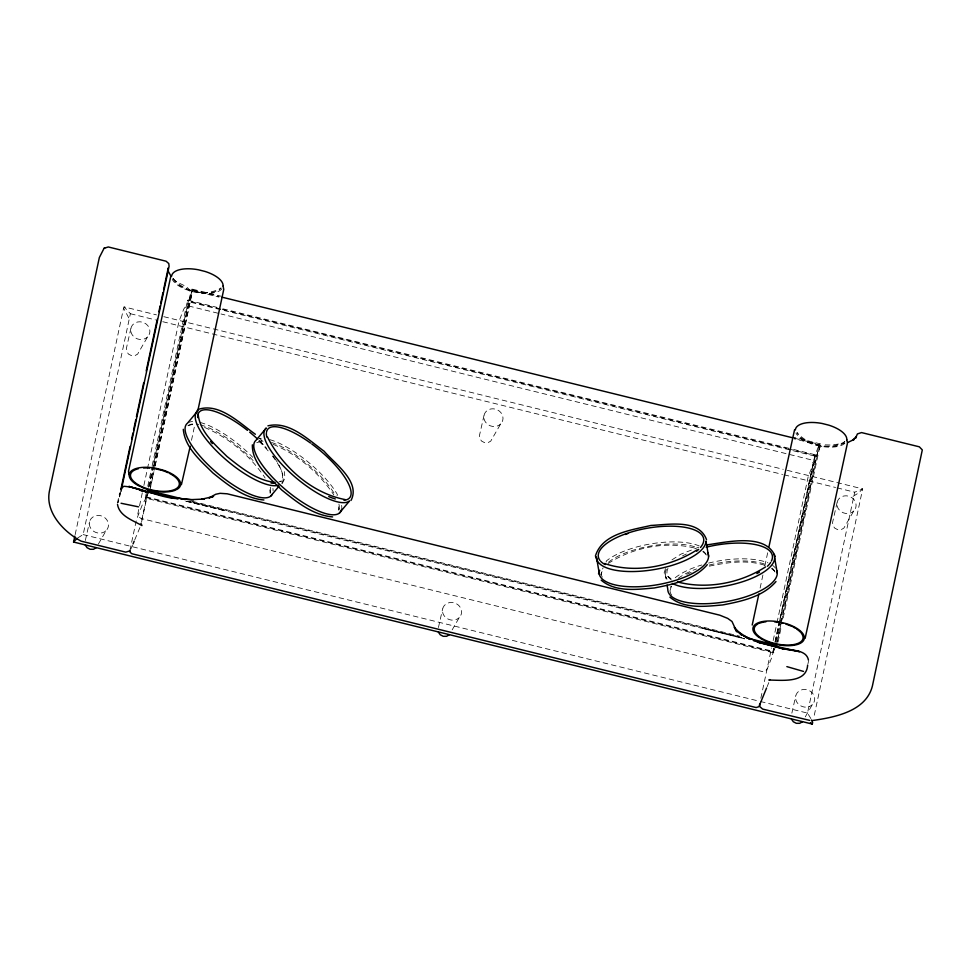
<?xml version="1.0" encoding="UTF-8"?>
<svg xmlns="http://www.w3.org/2000/svg" width="971" height="971" viewBox="0 0 971 971"><rect width="100%" height="100%" fill="white"/><g stroke="black" fill="none" stroke-linecap="round" stroke-linejoin="round"><path stroke-width="0.73" stroke-dasharray="4.86 3.64" d="M75.155 534.633L123.572 308.159L124.07 306.885L156.44 314.871M77.729 537.922L83.154 534.596L130.381 313.718L124.07 306.885M120.307 492.188L118.086 502.541L120.659 492.88M129.871 550.545L136.474 519.643L142.142 505.248L146.888 496.217L141.293 521.973M142.3 492.843L137.882 513.562L138.198 516.135L140.771 518.38L762.502 671.58L765.731 670.767L767.345 668.667L772.212 656.335L774.105 647.463M143.89 485.451L178.992 321.243L183.847 308.912L185.461 306.812L188.69 305.999L219.555 313.609M146.184 493.596L145.237 498.014L773.681 652.876L774.445 649.575M147.762 486.216L151.864 467.051M152.18 465.582L187.609 300.124L216.982 307.358M149.57 491.447L145.237 498.014L146.269 497.54L147.143 493.984M148.478 487.236L188.386 301.034A143.538 9.273 -76.2 0 1 192.513 290.572L191.979 289.042L221.339 296.276M141.535 522.277L147.556 494.105M149.146 486.689L153.26 467.415M153.576 465.922L190.352 293.922C190.474 284.26 176.03 284.916 172.098 277.208M149.801 486.01L153.6 468.265M153.916 466.796L191.833 289.407M150.517 487.017L154.62 467.816M154.935 466.335L192.513 290.572L218.985 297.102M149.813 490.841L153.916 471.639M155.178 465.728L192.756 289.965L191.979 289.042M191.493 440.3L194.977 424.024M760.123 588.062L762.963 574.747M764.869 565.875L767.709 552.56M760.839 698.222L771.581 647.96M773.159 640.569L776.642 624.317M776.958 622.836L808.236 476.482L820.107 447.036L824.585 444.839L831.237 445.034L844.309 443.237M773.681 652.876L772.904 651.954L773.851 647.536M775.101 641.649L779.507 621.027M779.822 619.547L814.778 456.067L816.053 454.974L792.554 449.197M773.766 648.397L773.134 651.347L773.814 652.512M775.028 642.511L815.021 455.46A143.538 9.273 -76.2 0 1 819.136 444.985L820.41 443.905L793.987 437.387M775.368 641.54L813.322 464.029L812.011 460.036L221.024 313.973M776.023 642.195L779.81 624.511M780.126 623.03L816.053 454.974L815.021 455.46L788.537 448.93M777.14 641.43L781.254 622.229M781.57 620.748L819.136 444.985L794.132 438.819M776.436 645.254L780.854 624.571M781.17 623.103L819.378 444.378L820.41 443.905L782.808 619.814M778.062 641.989L781.534 625.725M810.882 718.576L807.496 713.09L854.711 492.212L862.673 488.899L813.625 718.322M117.406 503.172L119.591 492.989M337.071 495.756L337.35 494.482A55.444 17.854 40 0 0 268.918 439.426M130.915 328.332L126.4 348.31L126.631 351.417L128.5 354.099L131.51 355.653L134.848 355.665L137.627 354.124L147.556 336.937A9.71 8.739 21.5 0 0 142.154 322.093A9.71 8.739 21.5 0 0 131.255 332.932A9.71 8.739 21.5 0 0 147.556 336.937M85.327 540.519L89.514 521.961M484.019 415.345L479.504 435.324L479.735 438.419L481.604 441.113L484.614 442.667L487.952 442.679L490.731 441.137L500.66 423.951A9.71 8.739 21.5 0 0 495.259 409.094A9.71 8.739 21.5 0 0 484.359 419.933A9.71 8.739 21.5 0 0 500.66 423.951M438.431 627.533L442.618 608.975M837.123 502.359L832.608 522.337L832.839 525.432L834.72 528.127L837.718 529.681L841.056 529.693L843.835 528.151L853.764 510.964A9.71 8.739 21.5 0 0 848.363 496.108A9.71 8.739 21.5 0 0 837.463 506.947A9.71 8.739 21.5 0 0 853.764 510.964M791.863 713.115L795.722 695.989M807.945 663.763L808.527 661.215M270.521 491.848L270.144 493.256L269.465 487.078M339.219 508.78L338.83 510.188L338.163 503.998M601.316 573.363L600.928 574.771L602.797 569.212M665.499 568.593L664.14 572.866L666.98 579.189A55.444 20.694 -9.8 0 1 667.077 568.326M670.087 590.307L671.483 586.144M606.062 562.039L606.523 560.813A55.444 20.694 -9.8 0 1 699.205 545.92M767.126 686.667L768.789 682.589M130.806 549.198L132.481 545.204M134.726 539.876L140.334 526.573M282.282 483.546L285.001 477.938L284.309 471.566M775.586 646.953L773.134 651.347L146.512 496.934M98.362 544.076L106.155 530.579A9.71 8.739 21.5 0 0 100.753 515.722A9.71 8.739 21.5 0 0 89.866 526.561A9.71 8.739 21.5 0 0 106.155 530.579M452.17 629.851L459.259 617.58A9.71 8.739 21.5 0 0 453.858 602.736A9.71 8.739 21.5 0 0 442.97 613.575A9.71 8.739 21.5 0 0 459.259 617.58M805.275 716.865L812.363 704.594A9.71 8.739 21.5 0 0 806.962 689.738A9.71 8.739 21.5 0 0 796.074 700.577A9.71 8.739 21.5 0 0 812.363 704.594M608.174 563.496C633.59 547.025 666.992 540.726 696.389 548.469M671.993 559.854L680.756 554.223L698.792 547.195M853.084 496.327L858.51 493.013L862.673 488.899L784.689 469.685M686.764 574.334L693.695 571.3M188.034 425.784L191.797 424.582L194.77 424.946M256.732 442.715L260.495 441.502L264.949 442.06M279.005 481.859L281.505 481.046L280.158 481.677A53.417 17.211 40 0 0 276.213 460.497M709.352 566.154C727.497 562.33 747.1 559.478 765.087 565.389M741.905 637.656L701.45 628.031L744.539 638.857M185.595 501.121L224.993 510.612L187.706 501.121M192.756 289.965L219.228 296.483M794.375 438.212L819.378 444.378M222.845 308.802L791.086 448.833M220.745 309.009L188.386 301.034L187.609 300.124M222.225 309.373L787.068 448.566M814.778 456.067L188.143 301.653L187.476 300.476M163.796 316.68L783.221 469.321M130.381 313.718L155.409 319.884M162.764 321.704L782.565 474.431M784.046 474.795L835.57 487.491M837.038 487.855L854.711 492.212M192.464 501.352L739.659 636.187M189.284 501.23L739.429 636.794M186.808 501.352L744.599 638.797M146.269 497.54L772.904 651.954M83.154 534.596L758.909 701.111M760.378 701.475L807.496 713.09M273.264 444.366C297.757 454.659 319.107 472.889 333.854 494.955M204.565 427.434C229.059 437.727 250.421 455.957 265.156 478.023M771.423 568.545L774.591 571.045L773.766 569.88M702.725 551.625L705.893 554.113L705.067 552.948M671.034 578.752L667.866 576.252L668.691 577.429M259.5 438.2L264.658 443.128M259.925 441.028L265.763 447.17M128.755 317.845L123.572 308.159M173.481 279.393L173.336 278.774C183.907 291.688 206.689 297.077 221.072 287.914L220.672 288.423A24.894 10.754 12.1 0 1 193.132 291.179A24.894 10.754 12.1 0 1 172.923 276.444M665.159 574.031L666.349 580.974M257.181 439.487A55.444 17.854 40 0 1 261.296 438.479M341.622 505.369A55.444 17.854 40 0 1 341.78 507.845M258.978 441.38A53.417 17.211 40 0 1 261.769 440.895M271.589 442.509A53.417 17.211 40 0 1 335.044 494.846M338.915 504.034A53.417 17.211 40 0 1 337.811 511.984M188.483 422.555A55.444 17.854 40 0 1 192.598 421.548M200.22 422.494A55.444 17.854 40 0 1 252.763 457.317M272.924 488.437A55.444 17.854 40 0 1 273.082 490.913M258.905 441.222A55.444 17.854 40 0 1 269.841 452.838M272.475 456.103A55.444 17.854 40 0 1 280.825 484.031M259.039 440.433A53.417 17.211 40 0 1 266.794 448.42M272.997 455.933A53.417 17.211 40 0 1 275.461 459.38M188.131 425.565A53.417 17.211 40 0 1 198.8 424.497M200.427 424.873A53.417 17.211 40 0 1 253.965 461.504M270.217 487.102A53.417 17.211 40 0 1 269.113 495.064M602.299 577.162A53.417 19.93 -9.8 0 1 603.161 567.865M608.477 562.221A53.417 19.93 -9.8 0 1 696.037 547.207M703.38 551.188A53.417 19.93 -9.8 0 1 706.39 555.339M675.221 577.733A55.444 20.694 -9.8 0 1 701.766 564.976M708.551 563.095A55.444 20.694 -9.8 0 1 767.903 562.84M772.637 565.425A55.444 20.694 -9.8 0 1 775.477 568.108M671.422 580.015A53.417 19.93 -9.8 0 1 667.987 568.363M682.516 555.898A53.417 19.93 -9.8 0 1 686.363 554.016M671.762 595.259A53.417 19.93 -9.8 0 1 671.07 586.193M678.183 578.364A53.417 19.93 -9.8 0 1 696.547 568.921M709.291 565.049A53.417 19.93 -9.8 0 1 766.095 564.649M772.079 568.12A53.417 19.93 -9.8 0 1 775.513 574.844M221.91 288.812A26.217 11.324 12.1 0 1 196.251 292.453A26.217 11.324 12.1 0 1 172.219 279.296M844.855 443.322A26.217 11.324 12.1 0 1 818.844 445.92A26.217 11.324 12.1 0 1 795.941 432.993M844.782 441.611L844.382 442.121A24.894 10.754 12.1 0 1 820.022 445.58A24.894 10.754 12.1 0 1 797.203 433.09L797.045 432.471C807.629 445.386 830.411 450.775 844.782 441.611"/><path stroke-width="1.46" d="M811.489 719.972L812.678 722.764L812.169 724.038L73.565 542.036L74.84 536.113M120.938 489.226L130.102 446.332M131.692 438.941L132.954 433.017M133.585 430.068L135.794 419.715M136.426 416.753L143.708 382.732M146.233 370.898L157.302 319.131M158.88 311.74L160.142 305.816M160.773 302.867L162.994 292.514M163.626 289.552L168.056 268.846M120.974 491.399L169.1 266.248L168.772 263.554L166.077 261.211L108.291 246.962L104.067 248.285L99.345 257.533L49.533 490.537C44.763 512.166 63.649 531.805 81.091 541.138L125.757 552.135L129.859 550.909M147.216 493.122L147.847 490.173M190.231 446.211L181.419 484.626M197.829 410.709L223.755 289.419L223.124 286.154M752.209 625.045L758.861 593.985M768.971 546.649L794.545 429.837M807.654 665.038C806.549 683.584 781.594 680.101 768.814 680.052L769.869 679.579M252.363 444.827C251.89 463.762 269.525 477.441 281.614 489.906C296.543 501.849 312.844 515.2 332.616 516.924M598.524 573.776L599.69 570.305M73.565 542.036L76.818 538.626M766.568 688.014L759.346 705.65L758.752 706.742L756.118 707.556L131.813 553.713L130.102 552.22L129.871 550.545M170.835 276.14L128.5 471.348L129.119 474.613M805.141 638.323L847.465 443.116L846.846 439.851M133.051 543.869L134.168 541.211M195.535 413.743L197.866 409.544C218.997 402.043 239.461 423.077 255.373 434.268M350.98 500.478C360.933 481.786 334.522 463.446 324.071 451.187C308.086 439.62 289.2 420.698 267.911 425.844M270.666 496.157L278.98 486.24M339.365 513.076L349.524 500.963A55.444 17.854 40 0 1 293.545 475.693A55.444 17.854 40 0 1 266.309 428.017L256.162 440.142A55.444 17.854 40 0 0 288.945 492.479A55.444 17.854 40 0 0 341.671 508.938M707.301 564.637C694.192 579.93 673.012 584.348 654.102 588.001C636.624 589.47 615.602 592.431 601.183 580.173M775.999 581.556C762.89 596.862 741.71 601.28 722.8 604.933C705.322 606.39 684.3 609.363 669.881 597.104M120.865 488.741L123.815 486.277C142.409 487.624 159.511 498.074 178.421 498.657M696.899 549.938C670.269 566.93 634.743 573.812 604.46 563.483M765.585 566.87C740.169 583.34 706.767 589.64 677.37 581.908M104.067 248.285L104.904 247.811M96.226 547.753L93.459 549.295L90.121 549.283L87.111 547.729L85.242 545.047M449.33 634.767L446.563 636.308L443.225 636.296L440.215 634.743L438.346 632.06M802.447 721.781L799.667 723.322L796.329 723.31L793.319 721.756L791.45 719.062M848.205 442.291L854.213 439.39L852.587 440.191L856.41 436.562L855.487 438.249L857.417 433.916L861.544 432.581L919.331 446.818L922.304 449.913L872.419 685.927C866.071 711.476 834.623 717.326 812.46 720.543M149.57 491.447L148.539 491.921L149.813 490.841L185.109 499.543M212.564 496.849L209.032 497.917L215.732 494.275L220.114 493.317L227.214 493.802L719.766 615.177L727.692 618.393L732 621.489L736.758 631.781L734.282 627.351L741.844 635.289L737.499 631.356L750.158 639.428L743.434 635.762L761.871 643.312M213.571 496.448L201.495 499.276L204.25 499.118M706.852 544.889C726.029 542.304 766.095 532.472 775.234 556.601M204.007 499.058L191.02 499.64L169.355 497.298M181.043 498.863L193.423 499.822M275.011 482.478C256.417 480.342 241.075 467.706 226.935 456.419C215.052 444.548 199.686 431.84 198.145 413.986M345.19 499.592C311.885 493.183 282.476 467.027 267.523 437.096M263.918 499.992C244.158 498.269 227.845 484.917 212.916 472.974C200.681 460.752 184.878 447.692 183.288 429.303M809.693 720.385L762.636 709.085L759.929 706.73L759.577 704.145M781.667 648.349C789.945 650.788 806.452 648.834 808.455 660.183M121.059 503.257L138.489 506.85M784.35 649.053L781.594 648.434L799.558 651.675L757.501 642.11M177.669 498.645L140.297 490.319L148.126 492.37L128.815 486.386L146.014 491.52M222.165 297.211L792.906 437.848M747.015 638.008L776.436 645.254L776.97 646.783L776.193 645.861M770.319 644.416L774.724 645.497M780.708 622.848L782.808 623.37M161.186 470.195L155.943 468.884A24.894 10.754 12.1 0 0 153.394 468.459M757.453 642.122L780.223 648.13M753.545 640.666L784.252 648.956M786.85 666.616L803.515 671.422M810.445 722.618L812.169 724.038M171.199 276.529L168.432 271.601L168.032 268.069M706.536 539.67C698.889 518.66 668.351 524.668 650.958 525.445C631.296 530.093 602.36 533.577 595.441 555.934L597.286 561.165M117.503 504.422C119.433 516.171 132.93 520.31 141.924 525.566L140.977 523.405M774.664 557.997L777.298 573.266M708.599 556.334L705.966 541.065A55.444 20.694 -9.8 0 1 652.803 569.795A55.444 20.694 -9.8 0 1 596.57 558.459M667.077 585.137L667.793 589.3A55.444 20.694 -9.8 0 0 725.932 601.692A55.444 20.694 -9.8 0 0 776.849 570.596M596.461 557.099L599.095 572.368A55.444 20.694 -9.8 0 0 659.03 584.445A55.444 20.694 -9.8 0 0 707.58 552.39M311.776 443.953A53.417 17.211 40 0 1 343.904 500.211M335.347 498.973A53.417 17.211 40 0 1 328.72 496.569M266.77 437.071A53.417 17.211 40 0 1 266.37 433.382M266.467 432.326A53.417 17.211 40 0 1 310.55 443.067M272.196 494.385A55.444 17.854 40 0 1 217.443 473.241A55.444 17.854 40 0 1 187.464 423.21L197.611 411.085A55.444 17.854 40 0 0 222.153 456.346A55.444 17.854 40 0 0 278.592 485.184M273.931 483.291A53.417 17.211 40 0 1 271.055 483.036M212.406 443.601A53.417 17.211 40 0 1 210.573 441.465M197.683 417.603A53.417 17.211 40 0 1 247.484 430.384M249.668 432.144A53.417 17.211 40 0 1 257.024 438.54M625.251 534.475A55.444 20.694 -9.8 0 1 627.8 533.601M599.993 560.498A53.417 19.93 -9.8 0 1 653.471 527.277A53.417 19.93 -9.8 0 1 700.504 547.45M698.719 549.343A53.417 19.93 -9.8 0 1 696.583 551.212M605.212 564.6A53.417 19.93 -9.8 0 1 600.758 561.396M773.644 554.053A55.444 20.694 -9.8 0 1 739.028 582.818A55.444 20.694 -9.8 0 1 672.393 583.45M706.208 547.207A53.417 19.93 -9.8 0 1 771.387 561.104M770.598 562.5A53.417 19.93 -9.8 0 1 767.418 566.275M759.54 572.065A53.417 19.93 -9.8 0 1 756.858 573.558M171.624 276.201A26.217 11.324 12.1 0 1 198.436 269.792L205.063 271.455A26.217 11.324 12.1 0 1 223.063 286.044M176.637 489.578A26.217 11.324 12.1 0 0 162.618 469.976L156.003 468.313A26.217 11.324 12.1 0 0 130.612 471.651A26.217 11.324 12.1 0 0 139.715 486.337M175.69 490.039A26.217 11.324 12.1 0 1 160.506 491.86M159.195 491.751A26.217 11.324 12.1 0 1 153.806 490.974M152.471 490.707A26.217 11.324 12.1 0 1 141.098 486.993M169.33 473.29A24.894 10.754 12.1 0 1 173.651 489.906A24.894 10.754 12.1 0 1 138.028 484.65A24.894 10.754 12.1 0 1 138.368 468.726M143.599 467.986A24.894 10.754 12.1 0 1 149.583 468.046M162.23 470.462A24.894 10.754 12.1 0 1 168.019 472.659M795.346 429.898A26.217 11.324 12.1 0 1 822.158 423.49L828.773 425.152A26.217 11.324 12.1 0 1 846.785 439.742M772.2 643.397A26.217 11.324 12.1 0 0 803.369 640.775A26.217 11.324 12.1 0 0 786.34 623.673L779.713 622.01A26.217 11.324 12.1 0 0 755.28 624.45A26.217 11.324 12.1 0 0 759.662 637.874M770.913 643.008A26.217 11.324 12.1 0 1 764.808 640.69M763.424 640.035A26.217 11.324 12.1 0 1 760.839 638.615M801.196 633.031A24.894 10.754 12.1 0 1 776.521 643.894A24.894 10.754 12.1 0 1 757.987 623.916M759.201 623.346A24.894 10.754 12.1 0 1 765.925 621.792M774.555 621.841A24.894 10.754 12.1 0 1 779.664 622.581M785.952 624.159A24.894 10.754 12.1 0 1 791.729 626.356M793.052 626.987A24.894 10.754 12.1 0 1 795.516 628.334M796.621 629.038A24.894 10.754 12.1 0 1 800.298 632.012"/></g></svg>
